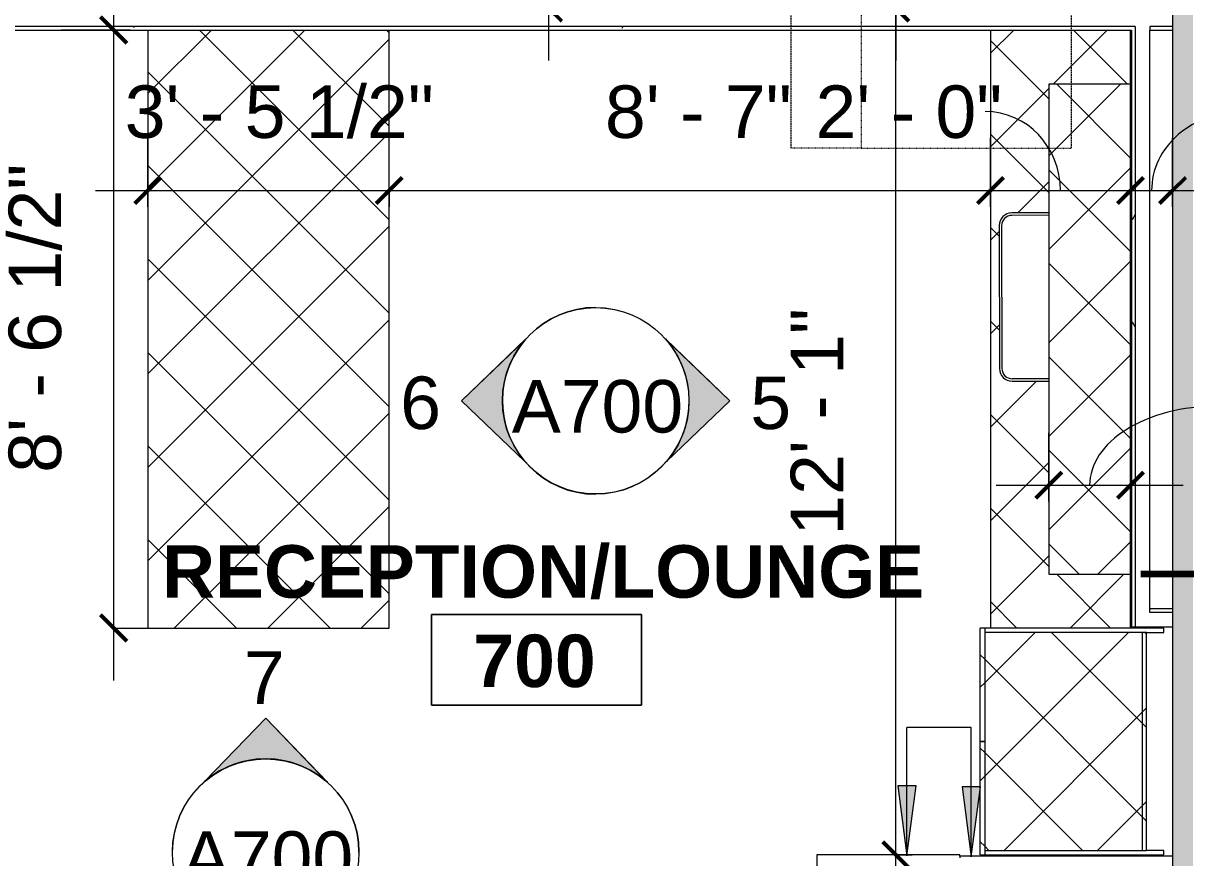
# Model space of a CAD drawing. Header units: inches. Extents: x 920 to 3122, y -545 to 2052.
# Drawn here: x 2003.9 to 2203.1, y 1397.5 to 1540.5 of the extents above; entities that cross this region are included whole.
import ezdxf

# ---------------------------------------------------------------- set-up
doc = ezdxf.new("R2010")
doc.units = ezdxf.units.IN
doc.header["$MEASUREMENT"] = 0
doc.linetypes.add('MN - Dash 1_32_', pattern=[0.0625, 0.03125, -0.03125])
for name, color, linetype, lineweight in [('A-ANNO-DIMS', 211, 'Continuous', 9), ('A-ANNO-DIMS-96', 211, 'Continuous', 9), ('A-ANNO-NOTE', 131, 'Continuous', 9), ('A-AREA-IDEN', 2, 'Continuous', 9), ('A-DOOR', 31, 'Continuous', 13), ('A-WALL', 113, 'Continuous', 13), ('A-WALL-IDEN', 211, 'Continuous', 9), ('A-WALL-PATT', 111, 'Continuous', 13), ('G-ANNO-SYMB', 111, 'Continuous', 9), ('I-WALL', 2, 'Continuous', 13), ('P-SANR-FIXT', 6, 'Continuous', 9), ('Q-CASE', 31, 'Continuous', 9)]:
    doc.layers.add(name, color=color, linetype=linetype, lineweight=lineweight)
doc.styles.add('Arial_1', font='arial.ttf', dxfattribs={"height": 9})
doc.styles.add('Swis721 Lt BT', font='swissl.ttf', dxfattribs={"height": 9})
doc.styles.add('Swis721 Lt BT_B', font='', dxfattribs={"height": 9})
doc.styles.get('Swis721 Lt BT_B').set_extended_font_data('Swis721 Lt BT', bold=True)
doc.dimstyles.new('OTJ_-_3_32__Linear__1_2__Tolerance', dxfattribs={"dimscale": 12, "dimtxt": 9.497835, "dimasz": 0.375, "dimexe": 0.75, "dimexo": 0.5, "dimgap": 0.5, "dimtad": 1, "dimdec": 1, "dimrnd": 0.5, "dimzin": 3, "dimdsep": 46, "dimlunit": 4, "dimtxsty": 'Swis721 Lt BT', "dimblk1": 'OBLIQUE', "dimblk2": 'OBLIQUE', "dimsah": 1, "dimcen": 0.09, "dimdle": 0.75, "dimazin": 0, "dimtfac": 1, "dimtdec": 4, "dimtix": 1, "dimtmove": 0, "dimatfit": 3, "dimfxl": 1, "dimtvp": 1, "dimfrac": 2, "dimtolj": 1, "dimtzin": 0, "dimarcsym": 2})
doc.dimstyles.new('OTJ_-_3_32__Linear__1_2__Tolerance_1', dxfattribs={"dimscale": 12, "dimtxt": 9.497835, "dimasz": 0.375, "dimexe": 0.75, "dimexo": 0.5, "dimgap": 0.5, "dimtad": 1, "dimdec": 1, "dimrnd": 0.5, "dimzin": 3, "dimdsep": 46, "dimlunit": 4, "dimtxsty": 'Swis721 Lt BT', "dimblk1": 'OBLIQUE', "dimblk2": 'OBLIQUE', "dimsah": 1, "dimcen": 0.09, "dimdle": 0.75, "dimazin": 0, "dimtfac": 1, "dimtdec": 4, "dimtix": 1, "dimtmove": 1, "dimatfit": 3, "dimfxl": 1, "dimtvp": 1, "dimfrac": 2, "dimtolj": 1, "dimtzin": 0, "dimarcsym": 2})
pattern_1 = [(0, (1071.391, 0), (30.72, 7.68), [1.267, -21.773, 1.267, -21.773, -122.88]), (0, (1071.391, 0), (30.72, 7.68), [-46.08, 1.267, -44.813, 1.267, -21.773, -53.76]), (0, (1071.391, 0), (30.72, 7.68), [-115.2, 1.267, -14.093, 1.267, -37.133]), (120, (1082.911, 3.84), (-22.011075, 22.7643), [1.267, -21.773, 1.267, -21.773, -122.88]), (120, (1082.911, 3.84), (-22.011075, 22.7643), [-46.08, 1.267, -44.813, 1.267, -21.773, -53.76]), (120, (1082.911, 3.84), (-22.011075, 22.7643), [-115.2, 1.267, -14.093, 1.267, -37.133]), (240, (1086.751, 19.2), (-8.708925, -30.4443), [1.267, -21.773, 1.267, -21.773, -122.88]), (240, (1086.751, 19.2), (-8.708925, -30.4443), [-46.08, 1.267, -44.813, 1.267, -21.773, -53.76]), (240, (1086.751, 19.2), (-8.708925, -30.4443), [-115.2, 1.267, -14.093, 1.267, -37.133])]
pattern_2 = [(135, (1438.872, -1130.345), (-8.01223, -8.01223), []), (225, (1438.872, -1130.345), (8.01223, -8.01223), [])]

# ---------------------------------------------------------------- blocks, each defined once
blk = doc.blocks.new('C-Counter Top - ADJ HEIGHT-7726709-Level 07 CONSTRUCTION')
at = {"layer": 'Q-CASE'}
h = blk.add_hatch(dxfattribs=at)
h.set_pattern_fill('FP_4', color=256, style=0, pattern_type=2)
h.set_pattern_definition([(315, (-1484.139, 1122.28), (8.01223, 8.01223), []), (45, (-1484.139, 1122.28), (-8.01223, 8.01223), [])])
h.paths.add_polyline_path([(-47.26, 22.39), (-47.26, 0), (-38.05, 0), (-38.05, 14), (-4.95, 14), (-4.94, 20.44), (-4.88, 20.86), (-4.67, 21.38), (-4.32, 21.83), (-3.87, 22.18), (-3.35, 22.39), (-2.76, 22.47), (22, 22.47), (22.28, 22.43), (22.8, 22.22), (23.25, 21.87), (23.6, 21.42), (23.81, 20.9), (23.89, 20.34), (23.91, 14), (45.95, 14), (45.95, 0), (55.24, 0), (55.24, 24), (-47.26, 24), (-47.26, 22.4)], flags=0)
for p, q in [((55.24, 24), (-47.26, 24)), ((-47.26, 0), (-38.05, 0)), ((45.95, 0), (55.24, 0))]:
    blk.add_line(p, q, dxfattribs=at)
blk = doc.blocks.new('Casework 2 - Casework 2-7728453-Level 07 CONSTRUCTION')
at = {"layer": 'Q-CASE'}
h = blk.add_hatch(dxfattribs=at)
h.set_pattern_fill('FP_1', color=256, style=0, pattern_type=2)
h.set_pattern_definition([(45, (0, 0), (-8.01223, 8.01223), []), (135, (0, 0), (-8.01223, -8.01223), [])])
h.paths.add_polyline_path([(995.22, 1436.88), (995.22, 1539.38), (953.86, 1539.38), (953.86, 1436.88)], flags=0)
for p, q in [((953.86, 1539.38), (953.86, 1436.88)), ((995.22, 1436.88), (995.22, 1539.38)), ((953.86, 1436.88), (995.22, 1436.88))]:
    blk.add_line(p, q, dxfattribs=at)
blk = doc.blocks.new('equip-sink-undr-elkay-single-lustertone - UNDERMOUNT SINK-7673198-Level 07 CONSTRUCTION')
at = {"layer": 'P-SANR-FIXT'}
for p, q in [((-14.42, 0.09), (-14.42, -6.25)), ((-14, 0.09), (-14, -6.25)), ((14, 0.04), (14, -6.25)), ((14.42, -6.25), (14.42, 0.04)), ((-12.25, -8), (12.25, -8)), ((-12.25, -8.42), (12.25, -8.42))]:
    blk.add_line(p, q, dxfattribs=at)
for centre, radius, start, end in [((-12.25, -6.25), 2.17, 180, 270), ((-12.25, -6.25), 1.75, 180, 270), ((12.25, -6.25), 2.17, 270, 360), ((12.25, -6.25), 1.75, 270, 360)]:
    blk.add_arc(centre, radius, start, end, dxfattribs=at)
blk = doc.blocks.new('CW Cupbd1 - Fridge 80_h x 24_d - 2 Doors-7831195-Level 07 CONSTRUCTION')
at = {"layer": 'Q-CASE'}
h = blk.add_hatch(dxfattribs=at)
h.set_pattern_fill('FP_5', color=256, style=0, pattern_type=2)
h.set_pattern_definition(pattern_2)
h.paths.add_polyline_path([(40.12, -5.31), (2.75, -5.31), (2.75, -6.06), (40.12, -6.06)], flags=0)
h = blk.add_hatch(dxfattribs=at)
h.set_pattern_fill('FP_5', color=256, style=0, pattern_type=2)
h.set_pattern_definition(pattern_2)
h.paths.add_polyline_path([(40.12, -20.6), (40.12, -6.06), (2.75, -6.06), (2.75, -33.06), (40.12, -33.06), (40.12, -22.06)], flags=0)
h = blk.add_hatch(dxfattribs=at)
h.set_pattern_fill('FP_5', color=256, style=0, pattern_type=2)
h.set_pattern_definition(pattern_2)
h.paths.add_polyline_path([(21.43, -33.81), (21.43, -33.06), (2, -33.06), (2, -33.81)], flags=0)
h = blk.add_hatch(dxfattribs=at)
h.set_pattern_fill('FP_5', color=256, style=0, pattern_type=2)
h.set_pattern_definition(pattern_2)
h.paths.add_polyline_path([(40.87, -33.06), (21.43, -33.06), (21.43, -33.81), (40.87, -33.81)], flags=0)
at = {"layer": 'Q-CASE', "lineweight": 20}
for p, q in [((2.75, -2.36), (2, -2.36)), ((2, -2.36), (2, -33.06)), ((2.75, -5.31), (2.75, -2.36)), ((40.87, -2.36), (40.12, -2.36)), ((40.12, -2.36), (40.12, -5.31)), ((40.87, -33.06), (40.87, -2.36))]:
    blk.add_line(p, q, dxfattribs=at)
at = {"layer": 'Q-CASE'}
for p, q in [((40.12, -5.31), (2.75, -5.31)), ((2.75, -5.31), (2.75, -6.06)), ((40.12, -6.06), (40.12, -5.31)), ((2.75, -6.06), (2.75, -33.06)), ((2.75, -6.06), (40.12, -6.06)), ((40.12, -33.06), (40.12, -6.06)), ((2, -33.06), (21.43, -33.06)), ((2, -33.06), (2, -33.81)), ((21.43, -33.81), (2, -33.81)), ((21.43, -33.81), (21.43, -33.06)), ((21.43, -33.06), (40.87, -33.06)), ((21.43, -33.06), (21.43, -33.81)), ((40.87, -33.81), (21.43, -33.81)), ((40.87, -33.81), (40.87, -33.06))]:
    blk.add_line(p, q, dxfattribs=at)
blk = doc.blocks.new('Door - Single - Solid Door-7801207-Level 07 CONSTRUCTION')
at = {"layer": 'A-DOOR', "linetype": 'MN - Dash 1_32_', "lineweight": 9}
for p, q in [((21.99, 49.79), (-14.01, 49.79)), ((-14.01, 49.79), (-14.01, 1.79)), ((21.99, 49.79), (33.99, 49.79)), ((21.99, 1.79), (21.99, 49.79)), ((33.99, 49.79), (33.99, 1.79)), ((-14.01, 1.79), (21.99, 1.79)), ((-14.01, -61.96), (-14.01, -2.71)), ((-14.01, -2.71), (39.99, -2.71)), ((39.99, -2.71), (39.99, -61.96)), ((39.99, -61.96), (-14.01, -61.96))]:
    blk.add_line(p, q, dxfattribs=at)
at = {"layer": 'A-DOOR', "lineweight": 9}
for p, q in [((-15.63, 2.54), (-14.13, 2.54)), ((-15.63, 1.79), (-15.63, 2.54)), ((-14.13, 2.54), (-14.13, 0.66)), ((22.12, 2.54), (23.62, 2.54)), ((22.12, 0.66), (22.12, 2.54)), ((23.62, 2.54), (23.62, 1.79)), ((-14.13, 0.66), (-13.63, 0.66)), ((-13.63, 0.66), (-13.63, -0.84)), ((21.62, 0.66), (22.12, 0.66)), ((21.62, -0.84), (21.62, 0.66)), ((-15.63, -2.71), (-15.63, -1.96)), ((-14.13, -0.84), (-14.13, -2.71)), ((-13.63, -0.84), (-14.13, -0.84)), ((22.12, -0.84), (21.62, -0.84)), ((22.12, -2.71), (22.12, -0.84)), ((23.62, -1.96), (23.62, -2.71)), ((-14.13, -2.71), (-15.63, -2.71)), ((23.62, -2.71), (22.12, -2.71))]:
    blk.add_line(p, q, dxfattribs=at)
at = {"layer": 'A-DOOR'}
for p, q in [((-12.26, -2.71), (-14.01, -2.71)), ((-14.01, -2.71), (-14.01, -38.71)), ((-12.26, -38.71), (-12.26, -2.71)), ((-14.01, -38.71), (-12.26, -38.71))]:
    blk.add_line(p, q, dxfattribs=at)
at = {"layer": 'A-DOOR', "lineweight": 9}
blk.add_arc((-14.01, -2.71), 36, 270, 0.5, dxfattribs=at)
blk = doc.blocks.new('Casework 4 - Casework 3-7892455-Level 07 CONSTRUCTION')
at = {"layer": 'Q-CASE'}
h = blk.add_hatch(dxfattribs=at)
h.set_pattern_fill('FP_14', color=256, style=0, pattern_type=2)
h.set_pattern_definition([(45, (-40.912, 2.285), (-8.01223, 8.01223), []), (135, (-40.912, 2.285), (-8.01223, -8.01223), [])])
h.paths.add_polyline_path([(1081.37, 1448.38), (1081.37, 1532.38), (1067.37, 1532.38), (1067.37, 1448.38), (1068.83, 1448.38)], flags=0)
for p, q in [((1067.37, 1532.38), (1067.37, 1448.38)), ((1081.37, 1532.38), (1067.37, 1532.38)), ((1081.37, 1448.38), (1081.37, 1532.38)), ((1067.37, 1448.38), (1081.37, 1448.38))]:
    blk.add_line(p, q, dxfattribs=at)
blk = doc.blocks.new('Room Tag - Room Name and Number-3379422-Level 07 CONSTRUCTION')
at = {"layer": 'A-AREA-IDEN'}
for p, q in [((-0.1881, -0.1636), (-0.1881, -0.0018)), ((-0.1881, -0.0018), (0.1869, -0.0018)), ((0.1869, -0.0018), (-0.1881, -0.0018)), ((-0.1881, -0.0018), (-0.1881, -0.1636)), ((0.1869, -0.0018), (0.1869, -0.1636)), ((0.1869, -0.1636), (0.1869, -0.0018)), ((0.1869, -0.1636), (-0.1881, -0.1636)), ((-0.1881, -0.1636), (0.1869, -0.1636))]:
    blk.add_line(p, q, dxfattribs=at)
blk = doc.blocks.new('DIMBLOCK3-Level 07 CONSTRUCTION')
at = {"layer": 'A-ANNO-DIMS-96', "transparency": 16777216}
for p, q in [((2093.94, 1576), (2093.94, 1534.13)), ((2091.12, 1567), (2102.94, 1567)), ((2093.94, 1567), (2091.12, 1567)), ((2091.12, 1543.13), (2102.94, 1543.13)), ((2093.94, 1543.13), (2091.12, 1543.13))]:
    blk.add_line(p, q, dxfattribs=at)
at = {"layer": 'A-ANNO-DIMS-96', "lineweight": 50, "transparency": 16777216}
for p, q in [((2093.94, 1567), (2091.69, 1569.25)), ((2093.94, 1567), (2096.19, 1564.75)), ((2093.94, 1543.13), (2091.69, 1545.38)), ((2093.94, 1543.13), (2096.19, 1540.88))]:
    blk.add_line(p, q, dxfattribs=at)
at = {"layer": 'A-ANNO-DIMS-96', "transparency": 16777216}
blk.add_ellipse((2093.94, 1572.17), major_axis=(0, 17.11), ratio=0.517896, start_param=3.141593, end_param=4.712389, dxfattribs=at)
at = {"layer": 'A-ANNO-DIMS-96', "color": 0, "transparency": 16777216, "insert": (2098.32, 1572.17), "char_height": 9, "width": 34.9159, "attachment_point": 1, "rotation": 90, "line_spacing_factor": 1.005062, "style": 'Swis721 Lt BT'}
blk.add_mtext('2\' - 0"', dxfattribs=at)
blk = doc.blocks.new('_Oblique')
at = {"color": 0, "linetype": 'ByBlock', "lineweight": -2}
blk.add_line((-0.5, -0.5), (0.5, 0.5), dxfattribs=at)
blk = doc.blocks.new('DIMBLOCK5-Level 07 CONSTRUCTION')
at = {"layer": 'A-ANNO-DIMS-96', "transparency": 16777216}
for p, q in [((2025.25, 1509.05), (2025.25, 1520.87)), ((2066.61, 1509.05), (2066.61, 1520.87)), ((2016.25, 1511.87), (2066.61, 1511.87)), ((2025.25, 1511.87), (2025.25, 1509.05)), ((2066.61, 1511.87), (2066.61, 1509.05))]:
    blk.add_line(p, q, dxfattribs=at)
at = {"layer": 'A-ANNO-DIMS-96', "lineweight": 50, "transparency": 16777216}
for p, q in [((2025.25, 1511.87), (2027.5, 1514.12)), ((2066.61, 1511.87), (2068.86, 1514.12)), ((2025.25, 1511.87), (2023, 1509.62)), ((2066.61, 1511.87), (2064.36, 1509.62))]:
    blk.add_line(p, q, dxfattribs=at)
at = {"layer": 'A-ANNO-DIMS-96', "color": 0, "transparency": 16777216, "insert": (2021.28, 1529.88), "char_height": 9, "width": 59.1579, "attachment_point": 1, "line_spacing_factor": 1.005062, "style": 'Swis721 Lt BT'}
blk.add_mtext('3\' - 5 1/2"', dxfattribs=at)
blk = doc.blocks.new('DIMBLOCK6-Level 07 CONSTRUCTION')
at = {"layer": 'A-ANNO-DIMS-96', "transparency": 16777216}
for p, q in [((2066.61, 1509.05), (2066.61, 1520.87)), ((2169.67, 1509.05), (2169.67, 1520.87)), ((2066.61, 1511.87), (2178.67, 1511.87)), ((2066.61, 1511.87), (2066.61, 1509.05)), ((2169.67, 1511.87), (2169.67, 1509.05))]:
    blk.add_line(p, q, dxfattribs=at)
at = {"layer": 'A-ANNO-DIMS-96', "lineweight": 50, "transparency": 16777216}
for p, q in [((2066.61, 1511.87), (2068.86, 1514.12)), ((2169.67, 1511.87), (2171.92, 1514.12)), ((2066.61, 1511.87), (2064.36, 1509.62)), ((2169.67, 1511.87), (2167.42, 1509.62))]:
    blk.add_line(p, q, dxfattribs=at)
at = {"layer": 'A-ANNO-DIMS-96', "color": 0, "transparency": 16777216, "insert": (2103.59, 1529.88), "char_height": 9, "width": 34.9159, "attachment_point": 1, "line_spacing_factor": 1.005062, "style": 'Swis721 Lt BT'}
blk.add_mtext('8\' - 7"', dxfattribs=at)
blk = doc.blocks.new('DIMBLOCK9-Level 07 CONSTRUCTION')
at = {"layer": 'A-ANNO-DIMS-96', "transparency": 16777216}
for p, q in [((2153.45, 1389), (2153.45, 1552.13)), ((2156.26, 1543.13), (2144.45, 1543.13)), ((2153.45, 1543.13), (2156.26, 1543.13)), ((2156.26, 1398), (2144.45, 1398)), ((2153.45, 1398), (2156.26, 1398))]:
    blk.add_line(p, q, dxfattribs=at)
at = {"layer": 'A-ANNO-DIMS-96', "lineweight": 50, "transparency": 16777216}
for p, q in [((2153.45, 1543.13), (2151.2, 1545.38)), ((2153.45, 1543.13), (2155.7, 1540.88)), ((2153.45, 1398), (2151.2, 1400.25)), ((2153.45, 1398), (2155.7, 1395.75))]:
    blk.add_line(p, q, dxfattribs=at)
at = {"layer": 'A-ANNO-DIMS-96', "color": 0, "transparency": 16777216, "insert": (2135.43, 1452.7), "char_height": 9, "width": 42.8759, "attachment_point": 1, "rotation": 90, "line_spacing_factor": 1.005062, "style": 'Swis721 Lt BT'}
blk.add_mtext('12\' - 1"', dxfattribs=at)
blk = doc.blocks.new('Elevation - Filled Arrow 2-347888-Level 07 CONSTRUCTION')
at = {"layer": 'G-ANNO-SYMB'}
blk.add_circle((0, 0), 0.1664, dxfattribs=at)
blk = doc.blocks.new('Elevation - Filled Arrow-151867-Level 07 CONSTRUCTION')
at = {"layer": 'G-ANNO-SYMB'}
h = blk.add_hatch(color=256, dxfattribs=at)
edge = h.paths.add_edge_path(flags=0)
edge.add_line((0, 0.2393), (0.1103, 0.1247))
edge.add_arc((-0.0002, -0.0002), 0.1667, 48.498, 130.5571)
edge.add_line((-0.1085, 0.1265), (0, 0.2393))
for p, q in [((0, 0.2393), (-0.1085, 0.1265)), ((-0.1084, 0.1266), (0, 0.2393)), ((0, 0.2393), (-0.1084, 0.1266)), ((0, 0.2393), (0.11, 0.1249)), ((0.1103, 0.1247), (0, 0.2393))]:
    blk.add_line(p, q, dxfattribs=at)
blk.add_arc((-0.0002, -0.0002), 0.1667, 48.498, 130.5571, dxfattribs=at)
blk.add_ellipse((-0.0002, -0.0001), major_axis=(-0.1667, 0), ratio=0.999376, start_param=3.141593, end_param=6.283185, dxfattribs=at)
blk = doc.blocks.new('DIMBLOCK10-Level 07 CONSTRUCTION')
at = {"layer": 'A-ANNO-DIMS-96', "transparency": 16777216}
for p, q in [((2193.67, 1509.05), (2193.67, 1520.87)), ((2200.89, 1509.05), (2200.89, 1520.87)), ((2184.67, 1511.87), (2209.89, 1511.87)), ((2193.67, 1511.87), (2193.67, 1509.05)), ((2200.89, 1511.87), (2200.89, 1509.05))]:
    blk.add_line(p, q, dxfattribs=at)
at = {"layer": 'A-ANNO-DIMS-96', "lineweight": 50, "transparency": 16777216}
for p, q in [((2193.67, 1511.87), (2195.92, 1514.12)), ((2200.89, 1511.87), (2203.14, 1514.12)), ((2193.67, 1511.87), (2191.42, 1509.62)), ((2200.89, 1511.87), (2198.64, 1509.62))]:
    blk.add_line(p, q, dxfattribs=at)
at = {"layer": 'A-ANNO-DIMS-96', "transparency": 16777216}
blk.add_ellipse((2212.84, 1511.87), major_axis=(15.56, 0), ratio=0.869954, start_param=1.570796, end_param=3.141593, dxfattribs=at)
at = {"layer": 'A-ANNO-DIMS-96', "color": 0, "transparency": 16777216, "insert": (2212.84, 1529.88), "char_height": 9, "width": 11.9401, "attachment_point": 1, "line_spacing_factor": 1.005062, "style": 'Swis721 Lt BT'}
blk.add_mtext('7"', dxfattribs=at)
blk = doc.blocks.new('DIMBLOCK11-Level 07 CONSTRUCTION')
at = {"layer": 'A-ANNO-DIMS-96', "transparency": 16777216}
for p, q in [((2169.67, 1509.05), (2169.67, 1520.87)), ((2193.67, 1509.05), (2193.67, 1520.87)), ((2160.67, 1511.87), (2202.67, 1511.87)), ((2169.67, 1511.87), (2169.67, 1509.05)), ((2193.67, 1511.87), (2193.67, 1509.05))]:
    blk.add_line(p, q, dxfattribs=at)
at = {"layer": 'A-ANNO-DIMS-96', "lineweight": 50, "transparency": 16777216}
for p, q in [((2169.67, 1511.87), (2171.92, 1514.12)), ((2193.67, 1511.87), (2195.92, 1514.12)), ((2169.67, 1511.87), (2167.42, 1509.62)), ((2193.67, 1511.87), (2191.42, 1509.62))]:
    blk.add_line(p, q, dxfattribs=at)
at = {"layer": 'A-ANNO-DIMS-96', "transparency": 16777216}
blk.add_ellipse((2168.78, 1511.87), major_axis=(0, 13.54), ratio=0.952141, start_param=4.712389, end_param=6.283185, dxfattribs=at)
at = {"layer": 'A-ANNO-DIMS-96', "color": 0, "transparency": 16777216, "insert": (2139.68, 1529.88), "char_height": 9, "width": 34.9159, "attachment_point": 1, "line_spacing_factor": 1.005062, "style": 'Swis721 Lt BT'}
blk.add_mtext('2\' - 0"', dxfattribs=at)
blk = doc.blocks.new('DIMBLOCK16-Level 07 CONSTRUCTION')
at = {"layer": 'A-ANNO-DIMS-96', "transparency": 16777216}
for p, q in [((2153.45, 1576.12), (2153.45, 1534.13)), ((2150.63, 1567.12), (2162.45, 1567.12)), ((2153.45, 1567.12), (2150.63, 1567.12)), ((2150.63, 1543.13), (2162.45, 1543.13)), ((2153.45, 1543.13), (2150.63, 1543.13))]:
    blk.add_line(p, q, dxfattribs=at)
at = {"layer": 'A-ANNO-DIMS-96', "lineweight": 50, "transparency": 16777216}
for p, q in [((2153.45, 1567.12), (2151.2, 1569.37)), ((2153.45, 1567.12), (2155.7, 1564.87)), ((2153.45, 1543.13), (2151.2, 1545.38)), ((2153.45, 1543.13), (2155.7, 1540.88))]:
    blk.add_line(p, q, dxfattribs=at)
at = {"layer": 'A-ANNO-DIMS-96', "transparency": 16777216}
blk.add_ellipse((2153.45, 1579.06), major_axis=(0, 23.93), ratio=0.879885, start_param=1.570796, end_param=3.141593, dxfattribs=at)
at = {"layer": 'A-ANNO-DIMS-96', "color": 0, "transparency": 16777216, "insert": (2127.91, 1579.06), "char_height": 9, "width": 34.9159, "attachment_point": 1, "rotation": 90, "line_spacing_factor": 1.005062, "style": 'Swis721 Lt BT'}
blk.add_mtext('2\' - 0"', dxfattribs=at)
blk = doc.blocks.new('DIMBLOCK24-Level 07 CONSTRUCTION')
at = {"layer": 'A-ANNO-DIMS-96', "transparency": 16777216}
for p, q in [((2019.4, 1427.88), (2019.4, 1548.38)), ((2022.22, 1539.38), (2010.4, 1539.38)), ((2019.4, 1539.38), (2022.22, 1539.38)), ((2019.25, 1436.88), (2028.4, 1436.88)), ((2019.4, 1436.88), (2019.25, 1436.88))]:
    blk.add_line(p, q, dxfattribs=at)
at = {"layer": 'A-ANNO-DIMS-96', "lineweight": 50, "transparency": 16777216}
for p, q in [((2019.4, 1539.38), (2017.15, 1541.63)), ((2019.4, 1539.38), (2021.65, 1537.13)), ((2019.4, 1436.88), (2017.15, 1439.13)), ((2019.4, 1436.88), (2021.65, 1434.63))]:
    blk.add_line(p, q, dxfattribs=at)
at = {"layer": 'A-ANNO-DIMS-96', "color": 0, "transparency": 16777216, "insert": (2001.38, 1463.48), "char_height": 9, "width": 59.1579, "attachment_point": 1, "rotation": 90, "line_spacing_factor": 1.005062, "style": 'Swis721 Lt BT'}
blk.add_mtext('8\' - 6 1/2"', dxfattribs=at)
blk = doc.blocks.new('DIMBLOCK25-Level 07 CONSTRUCTION')
at = {"layer": 'A-ANNO-DIMS-96', "transparency": 16777216}
for p, q in [((2226.07, 1446.06), (2226.07, 1388.75)), ((2206.89, 1437.06), (2235.07, 1437.06)), ((2226.07, 1437.06), (2206.89, 1437.06)), ((2206.89, 1397.75), (2235.07, 1397.75)), ((2226.07, 1397.75), (2206.89, 1397.75))]:
    blk.add_line(p, q, dxfattribs=at)
at = {"layer": 'A-ANNO-DIMS-96', "lineweight": 50, "transparency": 16777216}
for p, q in [((2226.07, 1437.06), (2223.82, 1439.31)), ((2226.07, 1437.06), (2228.32, 1434.81)), ((2226.07, 1397.75), (2223.82, 1400)), ((2226.07, 1397.75), (2228.32, 1395.5))]:
    blk.add_line(p, q, dxfattribs=at)
at = {"layer": 'A-ANNO-DIMS-96', "color": 0, "transparency": 16777216, "insert": (2208.05, 1392.76), "char_height": 9, "width": 59.1579, "attachment_point": 1, "rotation": 90, "line_spacing_factor": 1.005062, "style": 'Swis721 Lt BT'}
blk.add_mtext('3\' - 3 1/2"', dxfattribs=at)
blk = doc.blocks.new('DIMBLOCK31-Level 07 CONSTRUCTION')
at = {"layer": 'A-ANNO-DIMS-96', "transparency": 16777216}
for p, q in [((2179.67, 1458.54), (2179.67, 1470.36)), ((2193.67, 1458.54), (2193.67, 1470.36)), ((2170.67, 1461.36), (2202.67, 1461.36)), ((2179.67, 1461.36), (2179.67, 1458.54)), ((2193.67, 1461.36), (2193.67, 1458.54))]:
    blk.add_line(p, q, dxfattribs=at)
at = {"layer": 'A-ANNO-DIMS-96', "lineweight": 50, "transparency": 16777216}
for p, q in [((2179.67, 1461.36), (2181.92, 1463.61)), ((2193.67, 1461.36), (2195.92, 1463.61)), ((2179.67, 1461.36), (2177.42, 1459.11)), ((2193.67, 1461.36), (2191.42, 1459.11))]:
    blk.add_line(p, q, dxfattribs=at)
at = {"layer": 'A-ANNO-DIMS-96', "transparency": 16777216}
blk.add_ellipse((2208.36, 1461.36), major_axis=(21.69, 0), ratio=0.62404, start_param=1.570796, end_param=3.141593, dxfattribs=at)
at = {"layer": 'A-ANNO-DIMS-96', "color": 0, "transparency": 16777216, "insert": (2208.36, 1479.38), "char_height": 9, "width": 34.9159, "attachment_point": 1, "line_spacing_factor": 1.005062, "style": 'Swis721 Lt BT'}
blk.add_mtext('1\' - 2"', dxfattribs=at)

msp = doc.modelspace()

# ---------------------------------------------------------------- hatches: boundary and pattern name
at = {"layer": 'A-ANNO-NOTE'}
for points in [[(2155.3547, 1397.8146), (2156.9346, 1409.8146), (2153.7749, 1409.8146)], [(2166.3768, 1397.6712), (2167.9566, 1409.6712), (2164.797, 1409.6712)]]:
    msp.add_hatch(color=256, dxfattribs=at).paths.add_polyline_path(points, flags=0)
at = {"layer": 'A-WALL-PATT', "lineweight": 9}
msp.add_hatch(color=7, dxfattribs=at).paths.add_polyline_path([(2200.8907, 1305.7804), (2204.3907, 1305.7804), (2204.3907, 1765.0841), (2202.8907, 1765.0841), (2202.8907, 1763.0841), (2202.3907, 1763.5841), (2202.3907, 1765.0841), (2200.8907, 1765.0841), (2200.8907, 1340.7275)], flags=0)
h = msp.add_hatch(dxfattribs=at)
h.set_pattern_fill('FP_2', color=256, style=0, pattern_type=2)
h.set_pattern_definition(pattern_1)
h.paths.add_polyline_path([(2181.1336, 1539.375), (2194.483, 1539.375), (2194.483, 1540), (1964.5157, 1540), (1964.5157, 1539.375), (2179.6705, 1539.375)], flags=0)
h.paths.add_polyline_path([(2200.8907, 1539.375), (2200.8907, 1540), (2196.983, 1540), (2196.983, 1539.375), (2200.3913, 1539.375)], flags=0)
h = msp.add_hatch(dxfattribs=at)
h.set_pattern_fill('FP_2', color=256, style=0, pattern_type=2)
h.set_pattern_definition(pattern_1)
h.paths.add_polyline_path([(2193.858, 1437.0637), (2194.483, 1437.0637), (2194.483, 1539.375), (2193.858, 1539.375), (2193.858, 1439.5637)], flags=0)
h = msp.add_hatch(dxfattribs=at)
h.set_pattern_fill('FP_2', color=256, style=0, pattern_type=2)
h.set_pattern_definition(pattern_1)
h.paths.add_polyline_path([(2164.3907, 1397.1262), (2200.8907, 1397.1262), (2200.8907, 1397.7512), (2164.3907, 1397.7512), (2164.3907, 1397.504)], flags=0)

# ---------------------------------------------------------------- linework, layer by layer
at = {"layer": 'A-ANNO-NOTE'}
for p, q in [((2155.3547, 1397.8146), (2155.3547, 1419.8076)), ((2166.3768, 1419.8076), (2155.3547, 1419.8076)), ((2166.3768, 1397.6712), (2166.3768, 1419.8076)), ((2156.9346, 1409.8146), (2153.7749, 1409.8146)), ((2153.7749, 1409.8146), (2155.3547, 1397.8146)), ((2155.3547, 1397.8146), (2156.9346, 1409.8146)), ((2167.9566, 1409.6712), (2164.797, 1409.6712)), ((2164.797, 1409.6712), (2166.3768, 1397.6712)), ((2166.3768, 1397.6712), (2167.9566, 1409.6712))]:
    msp.add_line(p, q, dxfattribs=at)
at = {"layer": 'A-WALL'}
for p, q in [((2194.483, 1540), (1965.1407, 1540)), ((2194.483, 1540), (2194.483, 1437.0637)), ((2200.8907, 1540), (2196.983, 1540)), ((2196.983, 1540), (2196.983, 1539.375)), ((2196.983, 1439.5637), (2196.983, 1440.1887)), ((2200.8907, 1439.5637), (2196.983, 1439.5637)), ((2164.3907, 1397.7512), (2164.3907, 1397.504))]:
    msp.add_line(p, q, dxfattribs=at)
at = {"layer": 'A-WALL-IDEN', "lineweight": 90}
msp.add_line((2195.4205, 1446.1495), (2207.4205, 1446.1495), dxfattribs=at)
at = {"layer": 'A-WALL-IDEN'}
msp.add_line((2195.4205, 1446.1495), (2228.8594, 1446.1495), dxfattribs=at)
at = {"layer": 'I-WALL', "color": 8, "lineweight": 20}
msp.add_line((2200.8907, 1765.0841), (2200.8907, 1305.7804), dxfattribs=at)
at = {"layer": 'I-WALL'}
for p, q in [((1964.5157, 1539.375), (2193.858, 1539.375)), ((2193.858, 1539.375), (2193.858, 1437.0637)), ((2196.983, 1539.375), (2200.8907, 1539.375)), ((2196.983, 1440.1887), (2196.983, 1539.375)), ((2200.8907, 1440.1887), (2196.983, 1440.1887)), ((2193.858, 1437.0637), (2200.8907, 1437.0637)), ((2164.3907, 1398), (2139.8907, 1398)), ((2139.8907, 1398), (2139.8907, 1373)), ((2164.3907, 1397.7512), (2164.3907, 1398)), ((2200.8907, 1397.7512), (2164.3907, 1397.7512))]:
    msp.add_line(p, q, dxfattribs=at)

# ---------------------------------------------------------------- block references
at = {"layer": 'A-AREA-IDEN', "xscale": 95.99999999999994, "yscale": 95.99999999999994, "zscale": 95.99999999999994}
msp.add_blockref('Room Tag - Room Name and Number-3379422-Level 07 CONSTRUCTION', (2091.9229, 1439.3547), dxfattribs=at)
at = {"layer": 'A-DOOR', "rotation": 180}
msp.add_blockref('Door - Single - Solid Door-7801207-Level 07 CONSTRUCTION', (2169.5247, 1568.9112), dxfattribs=at)
at = {"layer": 'G-ANNO-SYMB', "xscale": 95.99999999999994, "yscale": 95.99999999999994, "zscale": 95.99999999999994, "rotation": 90.00000000000017}
msp.add_blockref('Elevation - Filled Arrow-151867-Level 07 CONSTRUCTION', (2102.0024, 1475.8345), dxfattribs=at)
at = {"layer": 'G-ANNO-SYMB', "xscale": 95.99999999999994, "yscale": 95.99999999999994, "zscale": 95.99999999999994}
for name, p in [('Elevation - Filled Arrow 2-347888-Level 07 CONSTRUCTION', (2102.0024, 1475.8345)), ('Elevation - Filled Arrow-151867-Level 07 CONSTRUCTION', (2045.4477, 1398.4763)), ('Elevation - Filled Arrow 2-347888-Level 07 CONSTRUCTION', (2045.4477, 1398.4763))]:
    msp.add_blockref(name, p, dxfattribs=at)
at = {"layer": 'G-ANNO-SYMB', "extrusion": (0, 0, -1), "xscale": 95.99999999999994, "yscale": 95.99999999999994, "zscale": 95.99999999999994, "rotation": 89.99999999999966}
msp.add_blockref('Elevation - Filled Arrow-151867-Level 07 CONSTRUCTION', (-2102.0024, 1475.8345), dxfattribs=at)
at = {"layer": 'P-SANR-FIXT', "rotation": 270.0872872666409}
msp.add_blockref('equip-sink-undr-elkay-single-lustertone - UNDERMOUNT SINK-7673198-Level 07 CONSTRUCTION', (2179.6054, 1493.6152), dxfattribs=at)
at = {"layer": 'Q-CASE'}
for name, p in [('Casework 2 - Casework 2-7728453-Level 07 CONSTRUCTION', (1071.3907, 0)), ('Casework 4 - Casework 3-7892455-Level 07 CONSTRUCTION', (1112.3024, -2.2855))]:
    msp.add_blockref(name, p, dxfattribs=at)
for name, p, rotation in [('C-Counter Top - ADJ HEIGHT-7726709-Level 07 CONSTRUCTION', (2193.6705, 1484.1385), 89.9999999999999), ('CW Cupbd1 - Fridge 80_h x 24_d - 2 Doors-7831195-Level 07 CONSTRUCTION', (2201.7354, 1438.8716), 269.9999999999996)]:
    msp.add_blockref(name, p, dxfattribs=dict(at, rotation=rotation))

# ---------------------------------------------------------------- texts
at = {"layer": 'A-AREA-IDEN', "char_height": 9, "attachment_point": 1, "style": 'Swis721 Lt BT_B'}
for s, insert, width in [('RECEPTION/LOUNGE', (2027.6816, 1451.0711), 155.439), ('700', (2081.0271, 1435.7525), 25.452)]:
    msp.add_mtext(s, dxfattribs=dict(at, insert=insert, width=width))
at = {"layer": 'G-ANNO-SYMB', "char_height": 9, "attachment_point": 1}
for s, insert, width, style in [('6', (2068.5051, 1479.9871), 8.181, 'Swis721 Lt BT'), ('A700', (2087.6348, 1479.3874), 35.754, 'Arial_1'), ('5', (2128.5076, 1479.9871), 8.181, 'Swis721 Lt BT'), ('7', (2041.7196, 1432.8622), 8.181, 'Swis721 Lt BT'), ('A700', (2031.08, 1402.0293), 35.754, 'Arial_1')]:
    msp.add_mtext(s, dxfattribs=dict(at, insert=insert, width=width, style=style))

# ---------------------------------------------------------------- dimensions: what is measured, and where the dimension line sits
at = {"layer": 'A-ANNO-DIMS'}
for base, p1, p2, override, picture, middle in [((2153.4461, 1543.125), (2156.6281, 1567.125), (2156.6281, 1543.125), {"dimpost": '<>', "dimfxl": 24}, 'DIMBLOCK16-Level 07 CONSTRUCTION', (2133.9098, 1596.5169)), ((2093.9397, 1543.125), (2097.1217, 1567), (2097.1217, 1543.125), {"dimpost": '<>', "dimfxl": 23.875}, 'DIMBLOCK3-Level 07 CONSTRUCTION', (2104.3229, 1589.6288))]:
    dim = msp.add_linear_dim(base=base, p1=p1, p2=p2, angle=90, dimstyle='OTJ_-_3_32__Linear__1_2__Tolerance_1', override=override, dxfattribs=at)
    dim.commit()
    dim.dimension.update_dxf_attribs({"geometry": picture, "text_midpoint": middle, "dimtype": 128, "text_rotation": 90})
for base, p1, p2, override, picture, middle in [((2153.4461, 1543.125), (2150.2641, 1398), (2150.2641, 1543.125), {"dimpost": '<>', "dimfxl": 145.125}, 'DIMBLOCK9-Level 07 CONSTRUCTION', (2142.9461, 1470.5625)), ((2019.3991, 1539.375), (2025.2521, 1436.8762), (2016.2171, 1539.375), {"dimpost": '<>', "dimfxl": 102.896195}, 'DIMBLOCK24-Level 07 CONSTRUCTION', (2008.2576, 1488.1256)), ((2226.0666, 1397.7512), (2200.8907, 1437.0637), (2200.8907, 1397.7512), {"dimpost": '<>', "dimfxl": 39.3125}, 'DIMBLOCK25-Level 07 CONSTRUCTION', (2214.925, 1417.4075))]:
    dim = msp.add_linear_dim(base=base, p1=p1, p2=p2, angle=90, dimstyle='OTJ_-_3_32__Linear__1_2__Tolerance', override=override, dxfattribs=at)
    dim.commit()
    dim.dimension.update_dxf_attribs({"geometry": picture, "text_midpoint": middle})
for base, p1, p2, override, picture, middle in [((2066.6145, 1511.8653), (2025.2521, 1515.0472), (2066.6145, 1515.0472), {"dimpost": '<>', "dimfxl": 41.362448}, 'DIMBLOCK5-Level 07 CONSTRUCTION', (2045.9333, 1523.0068)), ((2169.6705, 1511.8653), (2066.6145, 1515.0472), (2169.6705, 1515.0472), {"dimpost": '<>', "dimfxl": 103.055918}, 'DIMBLOCK6-Level 07 CONSTRUCTION', (2118.1425, 1522.4905))]:
    dim = msp.add_linear_dim(base=base, p1=p1, p2=p2, dimstyle='OTJ_-_3_32__Linear__1_2__Tolerance', override=override, dxfattribs=at)
    dim.commit()
    dim.dimension.update_dxf_attribs({"geometry": picture, "text_midpoint": middle})
for base, p1, p2, override, picture, middle in [((2193.6705, 1511.8653), (2169.6705, 1515.0472), (2193.6705, 1515.0472), {"dimpost": '<>', "dimfxl": 24}, 'DIMBLOCK11-Level 07 CONSTRUCTION', (2157.1418, 1523.8805)), ((2200.8907, 1511.8653), (2193.6705, 1515.0472), (2200.8907, 1515.0472), {"dimpost": '<>', "dimfxl": 7.220257}, 'DIMBLOCK10-Level 07 CONSTRUCTION', (2218.8124, 1523.8805)), ((2193.6705, 1461.3625), (2179.6705, 1464.5445), (2193.6705, 1464.5445), {"dimpost": '<>', "dimfxl": 14}, 'DIMBLOCK31-Level 07 CONSTRUCTION', (2225.8225, 1473.3777))]:
    dim = msp.add_linear_dim(base=base, p1=p1, p2=p2, dimstyle='OTJ_-_3_32__Linear__1_2__Tolerance_1', override=override, dxfattribs=at)
    dim.commit()
    dim.dimension.update_dxf_attribs({"geometry": picture, "text_midpoint": middle, "dimtype": 128})

doc.saveas('drawing.dxf')
